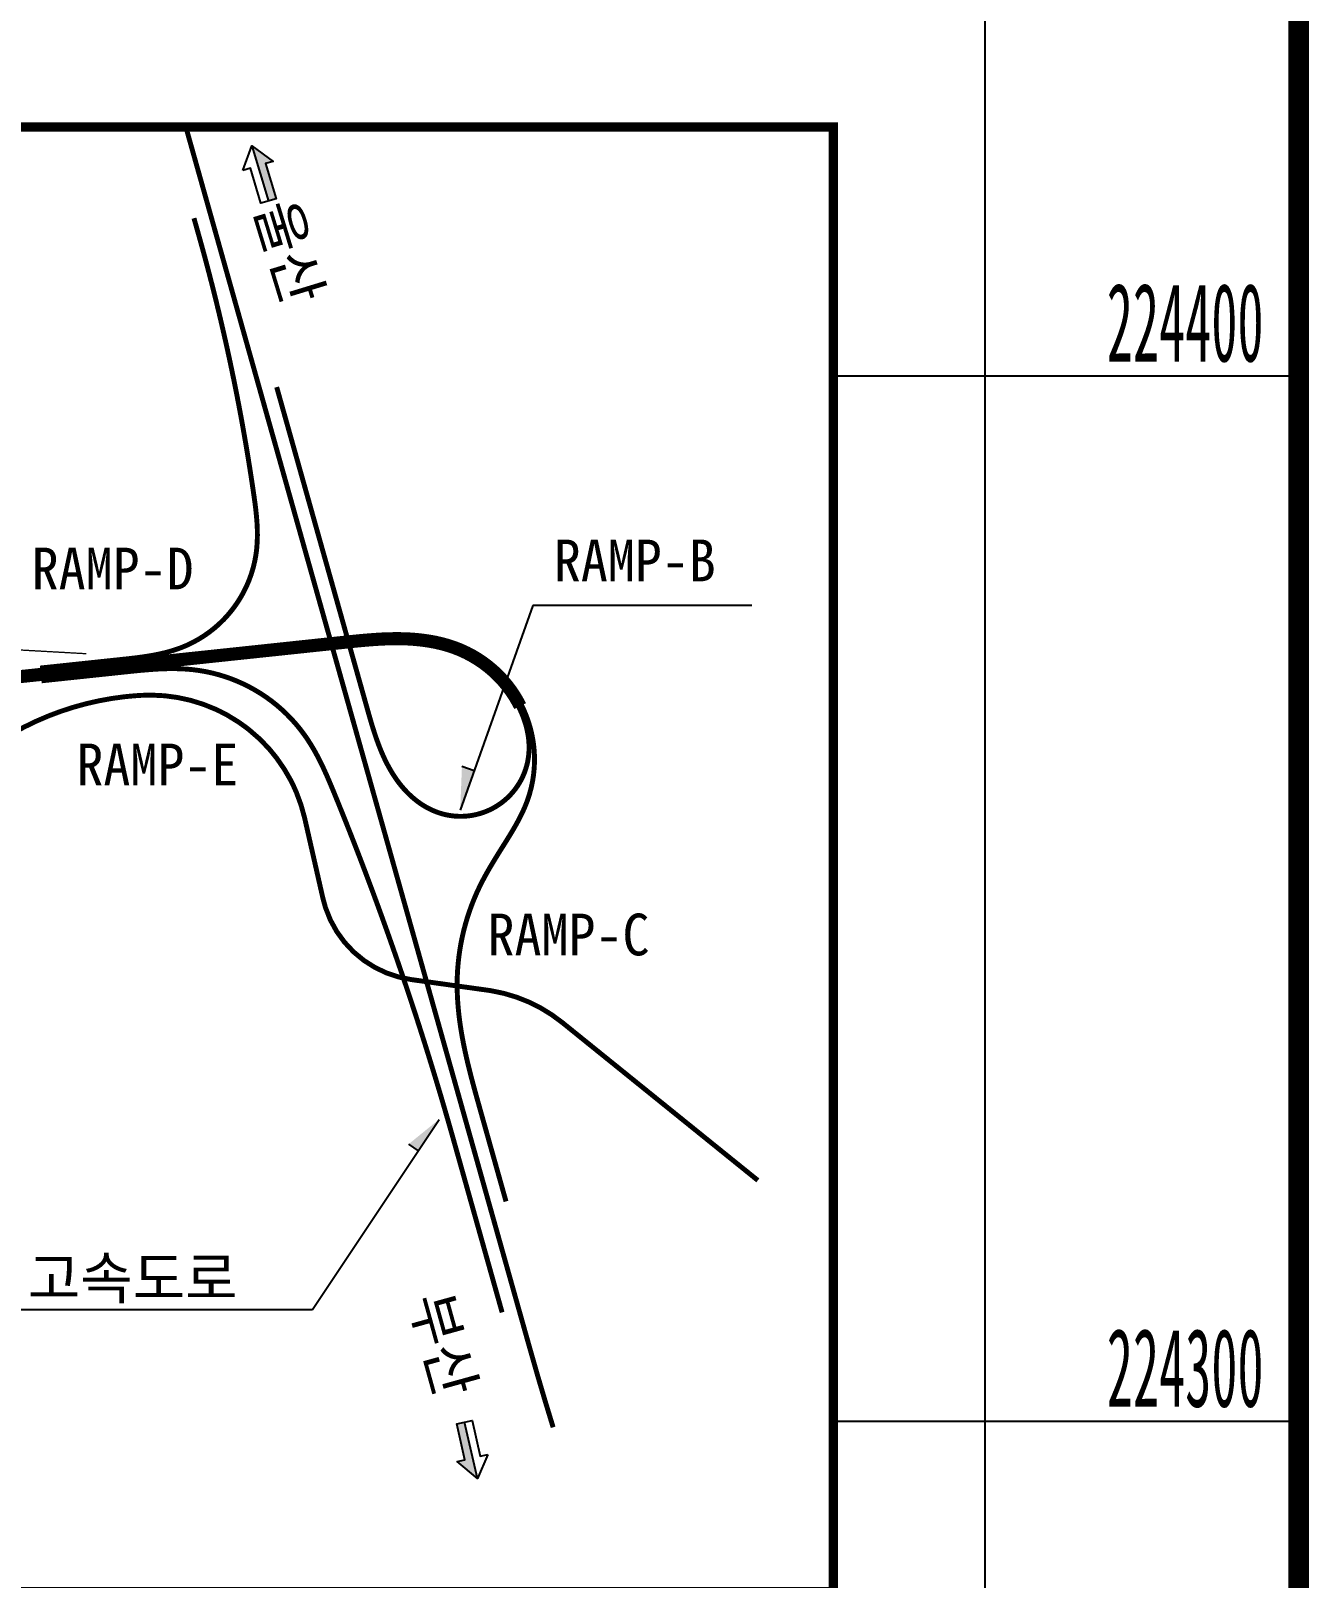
# Model space of a CAD drawing. Extents: x 221399 to 223677, y 223629 to 224581.
# Drawn here: x 222908.7 to 223031, y 224285 to 224433 of the extents above; entities that cross this region are included whole.
import ezdxf
from ezdxf.enums import TextEntityAlignment as Align

# ---------------------------------------------------------------- set-up
doc = ezdxf.new("R2010")
doc.units = 0
doc.header["$MEASUREMENT"] = 0
doc.linetypes.add('HIDDEN', pattern=[0.375, 0.25, -0.125])
doc.layers.get('0').update_dxf_attribs({"linetype": 'CONTINUOUS'})
for name, color, linetype in [('CA-ALGN-군도14', 2, 'CONTINUOUS'), ('CA-ALGN-두현IC', 2, 'CONTINUOUS'), ('CA-ALGN-본선', 2, 'CONTINUOUS'), ('CA-ALGN-현IC', 2, 'CONTINUOUS'), ('CA-LEAL', 1, 'CONTINUOUS'), ('CA-TEXT', 3, 'CONTINUOUS'), ('CV-GRID-BORD', 4, 'CONTINUOUS'), ('CV-GRID-LINE', 1, 'CONTINUOUS'), ('CV-GRID-TEXT', 4, 'CONTINUOUS'), ('CZ-LIN1', 7, 'CONTINUOUS'), ('CZ-SYMB', 2, 'CONTINUOUS'), ('CZ-TEXT', 3, 'CONTINUOUS')]:
    doc.layers.add(name, color=color, linetype=linetype)
doc.styles.add('GHS', font='DotumChe.ttf')
doc.styles.add('돋움체', font='DotumChe.ttf')

# ---------------------------------------------------------------- blocks, each defined once
blk = doc.blocks.new('CZDIRA2')
blk.add_hatch(color=256).paths.add_polyline_path([(0, 0), (0, -1.999999999999991), (9.333333333333256, -1.999999999999992), (9.333333333333256, -3.999999999999991), (14.66666666666663, 0)])
blk.add_line((14.66666666666663, 0), (0, 0))
blk.add_lwpolyline([(9.333333333333256, 4), (14.66666666666663, 0), (9.333333333333256, -3.999999999999991), (9.333333333333256, -1.999999999999992), (0, -1.999999999999992), (0, 2), (9.333333333333256, 2)], close=True)

msp = doc.modelspace()

# ---------------------------------------------------------------- hatches: boundary and pattern name
at = {"layer": 'CA-LEAL'}
for points in [[(222949.933035485, 224362.6450504237), (222951.1061933673, 224362.2282006135), (222949.7673012658, 224358.4601004875)], [(222944.8116142187, 224326.4834099612), (222945.7450093532, 224325.8614476972), (222947.7427081454, 224328.8594468388)]]:
    msp.add_hatch(color=256, dxfattribs=at).paths.add_polyline_path(points)

# ---------------------------------------------------------------- linework, layer by layer
at = {"layer": 'CA-ALGN-군도14', "linetype": 'HIDDEN', "const_width": 0.470448, "flags": 128}
msp.add_lwpolyline([(222978.2491543253, 224323.0287694669), (222977.2650299566, 224323.8228866856), (222976.280905588, 224324.6170039043), (222975.2967812194, 224325.411121123), (222974.3126568508, 224326.2052383418), (222973.3285324822, 224326.9993555603), (222972.3444093781, 224327.7934727789), (222971.3602850095, 224328.5875899977), (222970.3761606409, 224329.3817072164), (222969.3920362724, 224330.175824435), (222968.4079119038, 224330.9699416537), (222967.4237875352, 224331.7640588724), (222966.4396631666, 224332.5581760911), (222965.9476009823, 224332.9552340679), (222965.7507766144, 224333.1140582706), (222965.6523644305, 224333.1934703717), (222965.5047455222, 224333.3125872591), (222965.455538798, 224333.3522933096), (222965.3079198898, 224333.471410197), (222965.2587144301, 224333.5111162476), (222964.4714144295, 224334.1464105283), (222963.4872900608, 224334.9405277469), (222962.5031669567, 224335.7346449657), (222961.5190425882, 224336.5287621842), (222960.5349182196, 224337.3228794029), (222960.4758706562, 224337.3705269167), (222960.2790450238, 224337.5293498546), (222960.2790450238, 224337.5293498546), (222959.5507938509, 224338.1169966217), (222959.5280354881, 224338.1353606227), (222958.534896043, 224338.8693743681), (222957.4575125959, 224339.5307047532), (222956.3267645413, 224340.0959699861), (222955.1511978046, 224340.5608971049), (222953.9396946849, 224340.9219731502), (222952.701410627, 224341.1764704575), (222952.3996198444, 224341.2216900008), (222951.4493731711, 224341.3538938395), (222950.1968728846, 224341.5281482235), (222948.9443725981, 224341.7024026075), (222947.6918723117, 224341.876658256), (222946.4393707605, 224342.0509126401), (222945.1868704742, 224342.2251682887), (222945.0989819957, 224342.2373953576), (222943.9463961915, 224342.4666633464), (222942.7456077235, 224342.8605535692), (222941.6032964944, 224343.4010788675), (222940.5372890664, 224344.0798033336), (222939.564216989, 224344.8861375077), (222938.6992676782, 224345.8074977111), (222937.9559378287, 224346.8295058494), (222937.3458247595, 224347.9362145034), (222936.8784519041, 224349.1103547841), (222936.6291063684, 224350.010838315), (222936.5558539473, 224350.3324650486), (222936.2750346627, 224351.5654543601), (222935.9942141137, 224352.7984436717), (222935.9240092925, 224353.1066913159), (222935.8397627485, 224353.4765877298), (222935.7133935647, 224354.0314329834), (222935.6572292019, 224354.2780305927), (222935.4325730157, 224355.2644222949), (222935.3202455548, 224355.7576187784), (222935.1517524667, 224356.4974116066), (222934.8893401814, 224357.64958009), (222934.8707118834, 224357.7303503356), (222934.532213296, 224358.9483887027), (222934.0935030531, 224360.1340238732), (222933.8641768448, 224360.6547865886), (222933.8105732285, 224360.7693194335), (222933.7834154456, 224360.8264170364), (222933.7005144037, 224360.9970257162), (222933.6440642534, 224361.1101839796), (222933.5576274901, 224361.2790273276), (222933.4988341024, 224361.3909842549), (222932.9283044259, 224362.3754538093), (222932.2099029305, 224363.4156919062), (222931.615619687, 224364.1546387284), (222931.4074066515, 224364.3925234858), (222930.6633130125, 224365.1678986051), (222930.5263885235, 224365.2991666904), (222929.5729601858, 224366.1293315777), (222929.2737895749, 224366.3625905565), (222928.5537403678, 224366.8772542643), (222927.4758030415, 224367.5377449787), (222926.8039527046, 224367.8901398066), (222926.6333035539, 224367.9729548479), (222926.3466293695, 224368.1062196757), (222925.174055856, 224368.5787329153), (222923.9662212366, 224368.9520044183), (222922.7315070431, 224369.2234443571), (222921.4784844918, 224369.3911697959), (222920.2158487265, 224369.4540135424), (222919.2593234961, 224369.4315637055), (222919.2448543522, 224369.4307670296), (222918.9522620119, 224369.4131200272), (222918.1959160347, 224369.3531973646), (222917.6927105236, 224369.3018522486), (222917.6298768566, 224369.2947947139), (222917.5670608937, 224369.2875942832), (222916.4394818583, 224369.1337258689), (222915.1951392875, 224368.9090823206), (222913.9622334371, 224368.6283831698), (222912.7432858483, 224368.2922037931), (222911.5407927708, 224367.9012308492), (222910.3572150464, 224367.4562648071), (222909.1949768449, 224366.9582161531), (222908.0564568117, 224366.4081066554), (222907.3857003437, 224366.0535152398), (222907.0539950365, 224365.869423764), (222906.9989548796, 224365.8383041013), (222906.9439842738, 224365.8070605115), (222906.7248175936, 224365.6808456144), (222905.9669149495, 224365.2235842269), (222905.8598392406, 224365.1563094071), (222905.5934904058, 224364.9860080059), (222905.4465379293, 224364.8902185262), (222905.2231703674, 224364.74361506), (222905.1174502711, 224364.6742271534), (222904.9060100787, 224364.5354538692), (222904.8002912472, 224364.4660672271), (222903.7430928141, 224363.7721957479), (222902.6858956458, 224363.0783255334), (222901.6286984773, 224362.3844553188), (222901.3424150529, 224362.1965600351), (222900.5614644623, 224361.7063365159), (222899.4595257447, 224361.0863029404), (222898.3248575744, 224360.5284125792), (222897.1609627937, 224360.0343877687), (222895.9714327652, 224359.6057523086), (222894.7599359895, 224359.2438301983), (222893.5302130477, 224358.9497355188), (222892.2860563678, 224358.7243787562), (222891.0313051667, 224358.5684541568), (222890.5273055092, 224358.525639791), (222889.8961716226, 224358.487887472), (222889.7698328048, 224358.4824422547), (222888.6952023341, 224358.4645043795), (222888.5055303461, 224358.4666086087), (222887.8735365542, 224358.4850320264), (222887.4946731121, 224358.5045100979), (222887.2422989712, 224358.5210012725), (222887.0531479833, 224358.5352099105), (222885.9840373317, 224358.645454588), (222884.7408834388, 224358.8384333749), (222884.7346276395, 224358.8395828635), (222883.4908667548, 224359.068020031), (222882.2471071348, 224359.2964571986), (222881.0033462501, 224359.5248931016), (222879.7595866299, 224359.7533302692), (222879.1377068198, 224359.8675494852), (222878.5158303101, 224359.9817668305), (222876.6103651943, 224360.3317336949), (222876.3614806464, 224360.3766915134), (222876.1123366984, 224360.4201888337), (222875.8629419208, 224360.4622241594), (222875.6133048925, 224360.5027960446), (222875.3634342012, 224360.5419030935), (222875.1133384419, 224360.5795439609), (222874.8630262179, 224360.615717352), (222874.6125061398, 224360.6504220225), (222874.3617868253, 224360.6836567786), (222874.1108768989, 224360.7154204769), (222873.8597849917, 224360.7457120249), (222873.6085197413, 224360.7745303804), (222873.3570897909, 224360.8018745523), (222873.1055037895, 224360.8277435999), (222872.8537703916, 224360.8521366334), (222872.6018982565, 224360.8750528133), (222872.3498960487, 224360.8964913517), (222872.0977724367, 224360.9164515112), (222871.8455360933, 224360.9349326048), (222871.5931956956, 224360.9519339972), (222871.3407599236, 224360.9674551031), (222871.088237461, 224360.981495389), (222870.8356369946, 224360.9940543716), (222870.5829672135, 224361.0051316191), (222870.3302368094, 224361.0147267502), (222870.0774544761, 224361.0228394352), (222869.8246289091, 224361.0294693948), (222869.5717688054, 224361.0346164011), (222869.3188828633, 224361.0382802767), (222869.0659797818, 224361.0404608959), (222868.8130682607, 224361.0411581835), (222868.5601570001, 224361.0403721156), (222868.3072546996, 224361.0381027192), (222868.0543700592, 224361.0343500724), (222867.8015117779, 224361.0291143043), (222867.5486885538, 224361.0223955949), (222867.2959090839, 224361.0141941756), (222867.0431820635, 224361.0045103281), (222866.7905161865, 224360.9933443859), (222866.5379201442, 224360.980696733), (222866.2854026259, 224360.9665678042), (222866.0329723179, 224360.9509580858), (222865.9764196336, 224360.9471279157)], dxfattribs=at)
at = {"layer": 'CA-ALGN-두현IC', "linetype": 'HIDDEN', "flags": 128}
for points, const_width in [([(222924.2877302718, 224415.0776749503), (222924.4591849655, 224414.4690831894), (222924.6306383947, 224413.8604914286), (222924.7532012367, 224413.4254446669), (222924.8020121562, 224413.2518769058), (222924.9719038485, 224412.6428476056), (222925.1398051168, 224412.033265691), (222925.3057134319, 224411.4231387491), (222925.4696262647, 224410.8124731029), (222925.631543615, 224410.2012750749), (222925.7914616894, 224409.5895497236), (222925.9493804876, 224408.9773071656), (222926.1052962163, 224408.3645499298), (222926.2592101399, 224407.7512881329), (222926.4111184645, 224407.1375255684), (222926.5610211903, 224406.5232698237), (222926.7089145235, 224405.9085284865), (222926.8547984643, 224405.2933066147), (222926.9986717477, 224404.6776105313), (222927.1405318453, 224404.0614490882), (222927.2803774919, 224403.4448260793), (222927.4182074232, 224402.8277490915), (222927.5540191098, 224402.2102257125), (222927.6878125521, 224401.5922622652), (222927.8195864853, 224400.9738638076), (222927.9493383803, 224400.3550379275), (222928.0770669726, 224399.7357922118), (222928.2027722622, 224399.1161329836), (222928.3264504551, 224398.4960653011), (222928.4481028164, 224397.8755967516), (222928.5677255521, 224397.254733658), (222928.6853199267, 224396.6334836078), (222928.8008821466, 224396.0118516592), (222928.9144134763, 224395.389846664), (222929.025911387, 224394.7674724159), (222929.1353746138, 224394.1447377671), (222929.2428018921, 224393.5216490402), (222929.3481919574, 224392.8982125579), (222929.4515448099, 224392.274435908), (222929.5528591848, 224391.6503228838), (222929.652132553, 224391.025883602), (222929.7493649145, 224390.401123121), (222929.8445550051, 224389.7760477633), (222929.9192743262, 224389.2755054253), (222929.9193995181, 224389.2746556381), (222929.9377369675, 224389.1506701747), (222930.029229472, 224388.5250422023), (222930.1163516428, 224387.8987945935), (222930.1954438307, 224387.2714847502), (222930.2628324767, 224386.6428167648), (222930.3148212597, 224386.01269453), (222930.3477012127, 224385.381297614), (222930.3577608398, 224384.7491356359), (222930.341302555, 224384.1171203465), (222930.294683149, 224383.4866275914), (222930.2716503823, 224383.2756502247), (222930.2145325579, 224382.8595276611), (222930.09970888, 224382.2378413295), (222929.9505409022, 224381.6234907338), (222929.7674901904, 224381.018371456), (222929.5511207402, 224380.4243487281), (222929.3021015056, 224379.8432574332), (222929.0212000776, 224379.2768894584), (222928.709283947, 224378.7269936964), (222928.3673141822, 224378.1952646633), (222927.9963479594, 224377.6833462923), (222927.59752718, 224377.1928154952), (222927.1720847935, 224376.72518722), (222926.7213321536, 224376.2819030699), (222926.246661545, 224375.8643325681), (222925.7495373334, 224375.4737630409), (222925.2314921703, 224375.1113996181), (222924.6941244651, 224374.778361439), (222924.1390945905, 224374.4756740654), (222923.5681135019, 224374.2042745395), (222923.0888689581, 224374.0055179079), (222922.9829440016, 224373.9649949442), (222922.3857080287, 224373.7576278916), (222921.7790738134, 224373.5795658498), (222921.1653542443, 224373.427654996), (222920.5464221405, 224373.2985657326), (222919.923753249, 224373.1888457994), (222919.2984945295, 224373.0949594747), (222918.671513473, 224373.0133103379), (222918.0434676533, 224372.940271619), (222917.4148616316, 224372.8721912563), (222917.1919556321, 224372.8485565445), (222916.7860988037, 224372.8055739945), (222916.1573334468, 224372.7389832884), (222915.5285680899, 224372.6723938471), (222914.8998014684, 224372.605803141), (222914.2710361115, 224372.5392136996), (222913.6422707546, 224372.4726229934), (222913.0135041332, 224372.406033552), (222912.3847387761, 224372.3394428461), (222911.7559734193, 224372.2728534045), (222911.1272067978, 224372.2062626985), (222910.4984414408, 224372.1396719925), (222909.8696748193, 224372.0730825511), (222909.563284819, 224372.040633824)], 0.470448), ([(222955.3632846391, 224368.3293920904), (222955.4193705948, 224368.216054259), (222955.4741540493, 224368.1020816161), (222955.5276021243, 224367.9874766913), (222955.5796844698, 224367.8722445424), (222955.6303720011, 224367.7563914924), (222955.6796305747, 224367.639925129), (222955.7274311059, 224367.5228517745), (222955.7737419803, 224367.4051802811), (222955.8185303195, 224367.2869232945), (222955.8617657738, 224367.168088402), (222955.9034154646, 224367.0486882491), (222955.9434477777, 224366.9287367463), (222955.9818310992, 224366.8082478036), (222956.0185338148, 224366.6872353313), (222956.053523046, 224366.5657170332), (222956.0867684431, 224366.4437106133), (222956.1182371273, 224366.3212325108), (222956.1478974848, 224366.1983054881), (222956.1757166368, 224366.0749485134), (222956.2016654984, 224365.951184349), (222956.2257124552, 224365.827035757), (222956.247824629, 224365.7025292933), (222956.2679716699, 224365.5776889846), (222956.2861244931, 224365.4525439158), (222956.3022514842, 224365.3271219075), (222956.3163248232, 224365.2014520443), (222956.3283116311, 224365.0755672053), (222956.3381853524, 224364.9494977399), (222956.3459169017, 224364.8232790557), (222956.3514784589, 224364.696946561), (222956.3548422035, 224364.5705369274), (222956.3559815796, 224364.4440868279), (222956.3548700315, 224364.317637993), (222956.3514822675, 224364.1912283593), (222956.3457942614, 224364.0649009222), (222956.3377819862, 224363.9387012061), (222956.3274214151, 224363.8126709416), (222956.3146910508, 224363.6868594465), (222956.2995693956, 224363.5613122453), (222956.2931352943, 224363.5132676566), (222956.2931352943, 224363.5132676566), (222956.2820387455, 224363.436078656), (222956.2620940421, 224363.3112067321), (222956.2397416088, 224363.1867432621), (222956.2149915614, 224363.0627350353), (222956.1878527521, 224362.939227576), (222956.1583340331, 224362.8162664082), (222956.1264467852, 224362.693898321), (222956.0922036541, 224362.5721688387), (222956.0556172857, 224362.4511222209), (222956.0167015897, 224362.3308052568), (222955.9754692122, 224362.2112609412), (222955.9319378569, 224362.0925360632), (222955.8861226985, 224361.9746723533), (222955.838041441, 224361.8577166005), (222955.7877105237, 224361.7417092706), (222955.7351501798, 224361.6266958886), (222955.680378113, 224361.5127181842), (222955.6234170853, 224361.3998191533), (222955.5642873301, 224361.2880417905), (222955.5030116094, 224361.1774252977), (222955.4396101561, 224361.0680126701), (222955.3741095262, 224360.9598443736), (222955.3065337462, 224360.8529608744), (222955.2369055786, 224360.7474013737), (222955.1652541083, 224360.6432050731), (222955.0916046262, 224360.5404124388), (222955.0159836886, 224360.4390601432), (222954.9384203803, 224360.3391873877), (222954.8589437864, 224360.24082958), (222954.7775842562, 224360.1440246571), (222954.6943696102, 224360.0488080269), (222954.6093339917, 224359.955215097), (222954.5225064857, 224359.8632825399), (222954.4339199706, 224359.7730419697), (222954.3436098548, 224359.6845287943), (222954.2516064871, 224359.5977746274), (222954.1579452758, 224359.5128136128), (222954.0626628931, 224359.4296760995), (222953.9657922177, 224359.3483937021), (222953.8673711865, 224359.2689955052), (222953.7674352073, 224359.1915131232), (222953.6660222172, 224359.1159731117), (222953.5631701525, 224359.0424058203), (222953.458916951, 224358.970837805), (222953.3533018137, 224358.9012956216), (222953.246363942, 224358.8338045611), (222953.1381438022, 224358.7683899153), (222953.0286805957, 224358.7050782395), (222952.9180147886, 224358.6438897673), (222952.806189376, 224358.5848497894), (222952.693244824, 224358.5279785392), (222952.5792228633, 224358.4733000435), (222952.4641677534, 224358.4208307414), (222952.3481212253, 224358.3705933949), (222952.2311250092, 224358.3226057083), (222952.1132258943, 224358.2768841207), (222951.994465611, 224358.2334488653), (222951.8748884192, 224358.1923125875), (222951.7545398431, 224358.1534929913), (222951.6334654072, 224358.1170039871), (222951.5117081064, 224358.0828582204), (222951.3893134652, 224358.0510696013), (222951.2663295369, 224358.021649511), (222951.142799317, 224357.9946093305), (222951.0187708587, 224357.9699591765), (222950.8942896863, 224357.9477066362), (222950.7694025887, 224357.9278618262), (222950.6441550902, 224357.9104310691), (222950.5185939797, 224357.8954219527), (222950.3927673107, 224357.8828395349), (222950.2667206074, 224357.8726876097), (222950.1405019233, 224357.8649712351), (222950.0141580472, 224357.8596929402), (222949.8877357681, 224357.8568552545), (222949.7612818748, 224357.8564569129), (222949.6348444209, 224357.8585004449), (222949.5084689305, 224357.862984586), (222949.382203457, 224357.8699068069), (222949.2560960542, 224357.8792658429), (222949.1301922459, 224357.8910566361), (222949.0045400859, 224357.905276657), (222948.879186363, 224357.9219195831), (222948.7541753371, 224357.9409778268), (222948.6295575904, 224357.9624475945), (222948.5053761183, 224357.9863175051), (222948.3816789743, 224358.0125812359), (222948.2585116826, 224358.0412274057), (222948.1359210321, 224358.0722446334), (222948.0139512825, 224358.1056240669), (222947.8926492228, 224358.1413517963), (222947.8256058207, 224358.162196871), (222947.8256058207, 224358.162196871), (222947.7720591128, 224358.1794139115), (222947.6522214183, 224358.2197851207), (222947.5331753411, 224358.2624312812), (222947.414952495, 224358.3073119265), (222947.297588288, 224358.3543903845), (222947.1811143341, 224358.4036287183), (222947.0655584538, 224358.4549877263), (222946.9509509966, 224358.5084282071), (222946.8373185184, 224358.5639122236), (222946.7246863103, 224358.6214005745), (222946.6130796638, 224358.6808540581), (222946.5025200766, 224358.7422334732), (222946.3930290458, 224358.8054996181), (222946.2846280695, 224358.8706132912), (222946.1773323224, 224358.937536556), (222946.0711620371, 224359.0062302106), (222945.9661323889, 224359.0766550538), (222945.8622585522, 224359.1487718838), (222945.7595519084, 224359.2225440284), (222945.6580276319, 224359.2979335509), (222945.5576933105, 224359.3749012493), (222945.4585615895, 224359.4534104516), (222945.3606387919, 224359.5334244856), (222945.2639350342, 224359.6149054139), (222945.1684541101, 224359.6978165644), (222945.0742023422, 224359.7821237939), (222944.9811835246, 224359.8677891654), (222944.8894014505, 224359.9547772711), (222944.7988586495, 224360.0430552323), (222944.7095563858, 224360.1325863767), (222944.6214933953, 224360.2233390902), (222944.5346696775, 224360.315277965), (222944.4490852328, 224360.4083701225), (222944.364736267, 224360.5025839483), (222944.2816189869, 224360.5978865642), (222944.1997308631, 224360.6942463555), (222944.119065573, 224360.7916342377), (222944.039618058, 224360.8900160675), (222943.9613832604, 224360.9893652888), (222943.8843510631, 224361.0896502877), (222943.8085164081, 224361.1908432438), (222943.7338679145, 224361.2929163367), (222943.6603992592, 224361.3958404813), (222943.5881003257, 224361.4995891217), (222943.5169584685, 224361.6041357023), (222943.4469635711, 224361.7094536671), (222943.3781055168, 224361.8155177248), (222943.3103703956, 224361.9223025841), (222943.2437468263, 224362.0297842183), (222943.1782208987, 224362.1379386008), (222943.1137787026, 224362.2467429693), (222943.0504063278, 224362.3561732971), (222942.9880885997, 224362.4662080867), (222942.9268116078, 224362.5768258404), (222942.8665589129, 224362.6880050607), (222942.8073153402, 224362.7997242498), (222942.749063186, 224362.9119644394), (222942.6917872753, 224363.0247053966), (222942.6354711688, 224363.1379294173), (222942.5800946335, 224363.2516162686), (222942.5256437593, 224363.3657482463), (222942.4720970483, 224363.480307647), (222942.4194380616, 224363.5952780309), (222942.3676478305, 224363.7106429592), (222942.3167086508, 224363.8263847272), (222942.2665990255, 224363.9424894256), (222942.2173012504, 224364.0589406142), (222942.168796357, 224364.1757243834), (222942.1210628477, 224364.2928255583), (222942.0740817543, 224364.4102302287), (222942.0278315789, 224364.5279257487), (222941.9822933531, 224364.6458982084), (222941.9374455793, 224364.7641349621), (222941.8932680247, 224364.882623364), (222941.8497404561, 224365.0013520331), (222941.8068401112, 224365.1203083238), (222941.7645467573, 224365.2394821197), (222941.7228376321, 224365.358863304), (222941.6816937669, 224365.4784379666), (222941.6410911353, 224365.5981997847), (222941.601009504, 224365.7181348483), (222941.5614261111, 224365.8382368343), (222941.522319459, 224365.9584943618), (222941.4836667854, 224366.0788985786), (222941.4454465927, 224366.1994406331), (222941.4076373834, 224366.3201129376), (222941.3702151308, 224366.4409053758), (222941.3331583372, 224366.56181036), (222941.2964455051, 224366.6828190388), (222941.2600526076, 224366.8039263533), (222941.2239568828, 224366.9251221876), (222941.1881368331, 224367.0463989539), (222941.1525696962, 224367.1677503293), (222941.1172327099, 224367.2891687268), (222941.0821031121, 224367.4106478236), (222941.0471568764, 224367.5321800317), (222941.0123725046, 224367.6537577643), (222940.9777272349, 224367.775375963), (222940.9431970407, 224367.8970270404), (222940.9087604241, 224368.0187034089), (222940.8743933586, 224368.1404012752), (222940.840073082, 224368.2621105225), (222940.8057780966, 224368.3838286217), (222940.8038686044, 224368.3906079505), (222940.8038686044, 224368.3906079505), (222940.771486905, 224368.505546721), (222940.7371957134, 224368.6272648202), (222940.7029045216, 224368.7489829194), (222940.6686133301, 224368.8707010187), (222940.6343221384, 224368.9924191178), (222940.6000322113, 224369.1141384818), (222940.5657410196, 224369.2358565809), (222940.531449828, 224369.3575746802), (222940.4971586363, 224369.4792927794), (222940.4628674446, 224369.6010108787), (222940.4285762529, 224369.7227302425), (222940.3942850613, 224369.8444483418), (222940.3599938698, 224369.9661664409), (222940.3257039426, 224370.0878845402), (222940.291412751, 224370.2096026394), (222940.2571215592, 224370.3313207387), (222940.2228303677, 224370.4530401025), (222940.1885391761, 224370.5747582018), (222940.1542479843, 224370.696476301), (222940.1199567927, 224370.8181944003), (222940.085665601, 224370.9399124995), (222940.0513744095, 224371.0616318633), (222940.0170844823, 224371.1833499625), (222939.9827932907, 224371.3050680617), (222939.9485020989, 224371.4267861609), (222939.9142109074, 224371.5485042603), (222939.8799197158, 224371.6702223595), (222939.8456285241, 224371.7919417234), (222939.8113373325, 224371.9136598225), (222939.7770461406, 224372.0353779217), (222939.7427549491, 224372.157096021), (222939.7084650221, 224372.2788141202), (222939.6741738303, 224372.4005322194), (222939.6398826387, 224372.5222515834), (222939.6055914471, 224372.6439696825), (222939.5713002554, 224372.7656877818), (222939.5370090636, 224372.8874058811), (222939.5027178721, 224373.0091239802), (222939.4684266805, 224373.1308433441), (222939.4341367534, 224373.2525614434), (222939.3998455617, 224373.3742795426), (222939.36555437, 224373.4959976418), (222939.3312631784, 224373.617715741), (222939.2969719866, 224373.7394338403), (222939.2626807951, 224373.861153204), (222939.2283896035, 224373.9828713033), (222939.1940984118, 224374.1045894026), (222939.1598072201, 224374.2263075018), (222939.125517293, 224374.3480256012), (222939.0912261014, 224374.4697449648), (222939.0569349097, 224374.5914630642), (222939.022643718, 224374.7131811634), (222938.9883525264, 224374.8348992625), (222938.9540613348, 224374.9566173617), (222938.9197701431, 224375.078335461), (222938.8854789515, 224375.2000548248), (222938.8511890244, 224375.3217729242), (222938.8168978327, 224375.4434910234), (222938.7826066411, 224375.5652091226), (222938.7483154494, 224375.6869272219), (222938.7140242578, 224375.8086465857), (222938.6797330662, 224375.9303646848), (222938.6454418744, 224376.0520827841), (222938.6111506829, 224376.1738008833), (222938.5768594912, 224376.2955189826), (222938.5425695641, 224376.4172370818), (222938.5082783724, 224376.5389564457), (222938.4739871808, 224376.6606745447), (222938.4396959891, 224376.7823926442), (222938.4054047975, 224376.9041107434), (222938.3711136057, 224377.0258288426), (222938.3368224142, 224377.1475482064), (222938.3025312226, 224377.2692663057), (222938.2682412955, 224377.3909844049), (222938.2339501037, 224377.512702504), (222938.1996589122, 224377.6344206034), (222938.1653677204, 224377.7561387026), (222938.1310765288, 224377.8778580664), (222938.0967853372, 224377.9995761657), (222938.0624941455, 224378.1212942648), (222938.0282029538, 224378.2430123642), (222937.9939117621, 224378.3647304633), (222937.9596218351, 224378.4864485626), (222937.9253306435, 224378.6081679265), (222937.8910394518, 224378.7298860257), (222937.8567482602, 224378.8516041249), (222937.8224570685, 224378.9733222242), (222937.7881658768, 224379.0950403234), (222937.7538746852, 224379.2167596873), (222937.7195834935, 224379.3384777864), (222937.6852935665, 224379.4601958857), (222937.6510023749, 224379.581913985), (222937.6167111831, 224379.7036320842), (222937.5824199915, 224379.8253501834), (222937.5481287998, 224379.9470695472), (222937.5138376082, 224380.0687876464), (222937.4795464166, 224380.1905057457), (222937.4452552249, 224380.312223845), (222937.4109640332, 224380.4339419442), (222937.3766741062, 224380.555661308), (222937.3423829146, 224380.6773794072), (222937.3080917228, 224380.7990975064), (222937.2738005312, 224380.9208156057), (222937.2395093396, 224381.042533705), (222937.2052181479, 224381.1642518042), (222937.1709269563, 224381.285971168), (222937.1366357645, 224381.4076892673), (222937.1023458376, 224381.5294073665), (222937.0680546458, 224381.6511254657), (222937.0337634542, 224381.7728435649), (222936.9994722626, 224381.8945629287), (222936.9651810709, 224382.0162810281), (222936.9308898792, 224382.1379991272), (222936.8965986876, 224382.2597172266), (222936.862307496, 224382.3814353257), (222936.8280163043, 224382.5031534249), (222936.7937263772, 224382.6248727889), (222936.7594351856, 224382.7465908881), (222936.7251439939, 224382.8683089873), (222936.6908528023, 224382.9900270865), (222936.6565616106, 224383.1117451857), (222936.6222704189, 224383.2334645496), (222936.5879792273, 224383.3551826487), (222936.5536880356, 224383.4769007482), (222936.5193981086, 224383.5986188473), (222936.4851069169, 224383.7203369466), (222936.4508157253, 224383.8420550458), (222936.4165245336, 224383.9637744096), (222936.3822333419, 224384.0854925087), (222936.3479421503, 224384.2072106079), (222936.3136509587, 224384.3289287072), (222936.2793597669, 224384.4506468065), (222936.2450685753, 224384.5723649058), (222936.2107786484, 224384.6940842696), (222936.1764874566, 224384.8158023689), (222936.142196265, 224384.9375204681), (222936.1079050732, 224385.0592385674), (222936.0736138817, 224385.1809566665), (222936.0393226901, 224385.3026760303), (222936.0050314983, 224385.4243941296), (222935.9707403067, 224385.5461122287), (222935.9364503795, 224385.6678303281), (222935.9021591879, 224385.7895484272), (222935.8678679963, 224385.9112665266), (222935.8335768047, 224386.0329858903), (222935.799285613, 224386.1547039896), (222935.7649944213, 224386.2764220889), (222935.7307032297, 224386.3981401882), (222935.696412038, 224386.5198582873), (222935.6621208464, 224386.6415776511), (222935.6278309192, 224386.7632957503), (222935.5935397277, 224386.8850138496), (222935.5592485361, 224387.0067319488), (222935.5249573444, 224387.1284500482), (222935.4906661527, 224387.2501681473), (222935.456374961, 224387.3718875112), (222935.4220837694, 224387.4936056103), (222935.3877925777, 224387.6153237096), (222935.3535026506, 224387.7370418089), (222935.319211459, 224387.8587599082), (222935.2849202674, 224387.9804792719), (222935.2506290757, 224388.1021973712), (222935.216337884, 224388.2239154704), (222935.1820466924, 224388.3456335697), (222935.1477555007, 224388.4673516689), (222935.113464309, 224388.5890697681), (222935.0791731174, 224388.7107891319), (222935.0448831902, 224388.8325072312), (222935.0105919987, 224388.9542253304), (222934.9763008071, 224389.0759434297), (222934.9420096154, 224389.197661529), (222934.9077184237, 224389.3193808926), (222934.873427232, 224389.4410989919), (222934.8391360404, 224389.5628170912), (222934.8048448488, 224389.6845351905), (222934.7705549217, 224389.8062532897), (222934.73626373, 224389.9279713889), (222934.7019725385, 224390.0496907526), (222934.6676813467, 224390.1714088519), (222934.6333901551, 224390.2931269511), (222934.5990989635, 224390.4148450504), (222934.5648077718, 224390.5365631496), (222934.5305165802, 224390.6582825135), (222934.4962253885, 224390.7800006128), (222934.4619354614, 224390.901718712), (222934.4276442696, 224391.0234368112), (222934.393353078, 224391.1451549104), (222934.3590618864, 224391.2668730096), (222934.3247706949, 224391.3885923735), (222934.2904795031, 224391.5103104727), (222934.2561883115, 224391.6320285721), (222934.2218971198, 224391.7537466712), (222934.1876071927, 224391.8754647705), (222934.1533160011, 224391.9971828696), (222934.1190248094, 224392.1189022335), (222934.0847336178, 224392.2406203328), (222934.0504424262, 224392.362338432), (222934.0161512344, 224392.4840565312), (222933.9818600428, 224392.6057746304), (222933.947568851, 224392.7274939943), (222933.9132776595, 224392.8492120935), (222933.8789877323, 224392.9709301926), (222933.8446965409, 224393.0926482921), (222933.810405349, 224393.2143663913), (222933.7761141574, 224393.3360844904), (222933.7418229658, 224393.4578038542), (222933.7075317741, 224393.5795219535), (222933.6732405826, 224393.7012400528), (222933.6389493908, 224393.8229581521), (222933.6046581992, 224393.9446762512), (222933.570368272, 224394.0663956151), (222933.5360770804, 224394.1881137143), (222933.5017858888, 224394.3098318135), (222933.4674946971, 224394.4315499129), (222933.4332035054, 224394.553268012), (222933.3989123139, 224394.6749861111), (222933.3646211223, 224394.7967054751), (222933.3303299305, 224394.9184235743), (222933.2960400035, 224395.0401416736), (222933.2617488117, 224395.1618597728), (222933.2274576201, 224395.2835778721), (222933.1931664284, 224395.4052972358), (222933.1588752368, 224395.5270153351), (222933.1245840451, 224395.6487334344), (222933.0902928534, 224395.7704515335), (222933.0560016619, 224395.8921696328), (222933.0217104701, 224396.0138877321), (222932.9874205431, 224396.1356070958), (222932.9531293515, 224396.2573251951), (222932.9188381599, 224396.3790432943), (222932.8845469681, 224396.5007613935), (222932.8502557765, 224396.6224794928), (222932.8159645849, 224396.7441988566), (222932.7816733932, 224396.8659169558), (222932.7473822016, 224396.9876350551), (222932.7130922744, 224397.1093531543), (222932.6788010828, 224397.2310712535), (222932.6445098912, 224397.3527893528), (222932.6102186995, 224397.4745087166), (222932.5759275079, 224397.596226816), (222932.5416363162, 224397.7179449151), (222932.5073451244, 224397.8396630144), (222932.473053933, 224397.9613811135), (222932.4387627413, 224398.0830992129), (222932.4044728142, 224398.2048185765), (222932.3701816225, 224398.326536676), (222932.3358904309, 224398.4482547751), (222932.3015992391, 224398.5699728744), (222932.2673080475, 224398.6916909735), (222932.2330168558, 224398.8134103373), (222932.2025054471, 224398.9217139395), (222932.2025054471, 224398.9217139395)], 0.470448), ([(222866.9346071437, 224366.6069025381), (222867.0352178424, 224366.6238930425), (222867.2846666203, 224366.6656087551), (222867.5341817021, 224366.7069260321), (222867.7837624515, 224366.7478447682), (222868.0334082321, 224366.7883648588), (222868.2831184069, 224366.8284862009), (222868.5328923391, 224366.8682086918), (222868.7827293915, 224366.9075322305), (222869.0326289269, 224366.9464567166), (222869.2825903082, 224366.9849820505), (222869.5326128976, 224367.0231081344), (222869.7826960574, 224367.060834871), (222870.0328391498, 224367.0981621638), (222870.2830415368, 224367.1350899178), (222870.5333025802, 224367.1716180387), (222870.7836216417, 224367.2077464334), (222871.0339980829, 224367.2434750098), (222871.2844312651, 224367.2788036767), (222871.5349205497, 224367.3137323439), (222871.7854652976, 224367.3482609225), (222872.03606487, 224367.3823893244), (222872.2867186276, 224367.4161174623), (222872.537425931, 224367.4494452506), (222872.7881861408, 224367.482372604), (222873.0389986176, 224367.5148994386), (222873.2898627217, 224367.5470256714), (222873.5407778128, 224367.5787512204), (222873.7917432513, 224367.610076005), (222874.0427583971, 224367.6409999449), (222874.2938226099, 224367.6715229613), (222874.5449352493, 224367.7016449766), (222874.7960956748, 224367.7313659138), (222875.047303246, 224367.7606856972), (222875.2985573219, 224367.7896042518), (222875.5498572617, 224367.8181215039), (222875.8012024245, 224367.846237381), (222876.0525921695, 224367.8739518112), (222876.3040258552, 224367.9012647237), (222876.5555028403, 224367.928176049), (222876.6021826302, 224367.9331267019), (222881.9621732173, 224368.5007800268), (222881.9621739877, 224368.5007801084), (222882.5909393446, 224368.5673708144), (222883.2197047016, 224368.6339602558), (222883.8484713231, 224368.7005496974), (222884.47723668, 224368.7671404033), (222885.1060033015, 224368.8337298447), (222885.7347686584, 224368.9003192862), (222886.3635340154, 224368.9669099922), (222886.9923006369, 224369.0334994337), (222887.6210659938, 224369.1000901397), (222888.2498313507, 224369.1666795812), (222888.8785979722, 224369.2332690225), (222889.5073633291, 224369.2998597287), (222890.1361299507, 224369.36644917), (222890.7648953076, 224369.4330386115), (222891.3936606645, 224369.4996293175), (222892.022427286, 224369.5662187591), (222892.651192643, 224369.6328082004), (222893.2799579999, 224369.6993989065), (222893.9087246213, 224369.7659883479), (222894.5374899784, 224369.8325777893), (222895.1662553351, 224369.8991684953), (222895.7950219566, 224369.9657579368), (222896.4237873137, 224370.0323486428), (222897.0525539351, 224370.0989380843), (222897.6813192921, 224370.1655275257), (222898.310084649, 224370.2321182317), (222898.9388512705, 224370.2987076731), (222899.5676166273, 224370.3652971147), (222900.1963819842, 224370.4318878207), (222900.8251486058, 224370.4984772622), (222901.4539139627, 224370.5650667037), (222902.0826793196, 224370.6316574096), (222902.711445941, 224370.698246851), (222903.3402112981, 224370.7648375572), (222903.9689779195, 224370.8314269985), (222904.5977432766, 224370.8980164399), (222905.2265086335, 224370.964607146), (222905.8552752549, 224371.0311965874), (222906.4840406118, 224371.0977860288), (222907.1128059687, 224371.1643767349), (222907.7415725903, 224371.2309661764), (222908.3703379472, 224371.2975556179), (222908.9991033041, 224371.3641463239), (222909.6278699256, 224371.4307357654), (222910.2566352825, 224371.4973252068), (222910.885401904, 224371.5639159128), (222911.514167261, 224371.6305053543), (222912.1429326179, 224371.6970960603), (222912.7716992395, 224371.7636855016), (222913.4004645963, 224371.8302749431), (222914.0292299533, 224371.8968656491), (222914.6579965748, 224371.9634550907), (222915.2867619317, 224372.0300445321), (222915.9155272887, 224372.0966352381), (222916.5442939102, 224372.1632246795), (222917.1730592672, 224372.229814121), (222917.8018258884, 224372.2964048271), (222918.4305912454, 224372.3629942685), (222919.0593566024, 224372.42958371), (222919.6881232239, 224372.496174416), (222920.3168885808, 224372.5627638574), (222920.9456539378, 224372.6293545634), (222921.5744205592, 224372.695944005), (222922.2031859161, 224372.7625334463), (222922.8319525377, 224372.8291241523), (222923.4607178946, 224372.8957135937), (222924.0894832516, 224372.9623030353), (222924.7182498731, 224373.0288937413), (222925.3470152299, 224373.0954831828), (222925.9757805869, 224373.1620726242), (222926.6045472084, 224373.2286633303), (222927.2333125653, 224373.2952527716), (222927.8620779222, 224373.3618422131), (222928.4908445437, 224373.4284329191), (222929.1196099006, 224373.4950223606), (222929.7483765221, 224373.5616130665), (222930.3771418791, 224373.6282025081), (222931.0059072359, 224373.6947919495), (222931.6346738574, 224373.7613826554), (222932.2634392144, 224373.8279720969), (222932.8922045714, 224373.8945615384), (222933.5209711928, 224373.9611522444), (222934.1497365498, 224374.0277416859), (222934.7785019067, 224374.0943311273), (222935.4072685282, 224374.1609218333), (222936.036033885, 224374.2275112747), (222936.6648005066, 224374.2941007163), (222937.2935658635, 224374.3606914223), (222937.9223312205, 224374.4272808637), (222938.4727365909, 224374.4855722325), (222938.5510978419, 224374.4938703053), (222939.1799112523, 224374.5600007098), (222939.8089510197, 224374.6239484767), (222940.4383954477, 224374.6837687058), (222941.0683849033, 224374.7375164976), (222941.6990066412, 224374.7832406295), (222942.3302695133, 224374.8189848203), (222942.9620925878, 224374.842788996), (222943.5942823864, 224374.8526956108), (222944.2265177097, 224374.8467483838), (222944.8583306691, 224374.8230011509), (222945.4890877178, 224374.7795254514), (222946.1179757413, 224374.7144219101), (222946.7439805593, 224374.6258379402), (222947.3658793377, 224374.5119753312), (222947.9822165635, 224374.3711193341), (222948.591302779, 224374.2016588941), (222949.1911981427, 224374.0021106773), (222949.707064478, 224373.8016899087), (222949.7797048417, 224373.771153214), (222950.3545668937, 224373.5080732897), (222950.9139342413, 224373.2134778955), (222951.456080754, 224372.8882787819), (222951.9793334137, 224372.5334762193), (222952.4820786362, 224372.1501678494), (222952.9627635365, 224371.7395335105), (222953.4199047809, 224371.302842825), (222953.8520936448, 224370.8414412895), (222954.2579947483, 224370.3567540674), (222954.6363561729, 224369.8502758738), (222954.98601199, 224369.3235697101), (222955.3058809972, 224368.7782618056), (222955.5045592229, 224368.4002974751), (222955.5045592229, 224368.4002974751), (222955.5047375264, 224368.3999408681)], 1.254528), ([(222909.6924600906, 224370.8208351774), (222910.3212254474, 224370.8874258835), (222910.9499920689, 224370.9540165894), (222911.5787574258, 224371.0206072954), (222912.2075227827, 224371.0871980015), (222912.8362894042, 224371.1537874429), (222913.4650547612, 224371.2203781489), (222914.0938201182, 224371.286968855), (222914.7225854751, 224371.353559561), (222915.3513520965, 224371.420150267), (222915.9801174535, 224371.4867409731), (222916.6088828104, 224371.5533316791), (222917.2376494319, 224371.6199223851), (222917.6532674312, 224371.6639380842), (222917.8664160533, 224371.6864953872), (222918.4952863692, 224371.7520946747), (222919.1244981174, 224371.8143201052), (222919.7542624803, 224371.8706463434), (222920.3847210894, 224371.9185455257), (222921.0159144104, 224371.9554784071), (222921.6477476015, 224371.9789057425), (222922.2799664851, 224371.9862832289), (222922.9121234055, 224371.9750728857), (222923.5435456148, 224371.9427569655), (222924.173309981, 224371.8868493352), (222924.2126986276, 224371.8825042937), (222924.8002606927, 224371.8052596699), (222925.4232672293, 224371.6976263044), (222926.0412496529, 224371.5641338649), (222926.6531356133, 224371.4050162957), (222927.2578628763, 224371.2205492719), (222927.8543805891, 224371.0110527283), (222928.4416543381, 224370.7768895946), (222929.0186648846, 224370.5184670604), (222929.5844094293, 224370.2362340462), (222930.1379079345, 224369.9306799381), (222930.6781968025, 224369.6023345888), (222931.2043402558, 224369.2517695811), (222931.7154240145, 224368.8795931702), (222932.2105616189, 224368.4864490195), (222932.6888944298, 224368.0730225228), (222933.1495890997, 224367.6400306878), (222933.5918489528, 224367.1882234012), (222934.0149038695, 224366.7183859573), (222934.4180216672, 224366.2313352646), (222934.8005017773, 224365.7279147875), (222935.022693308, 224365.4141802038), (222935.1617005365, 224365.2090135145), (222935.5018923552, 224364.6760958109), (222935.8226377056, 224364.1312431497), (222936.1257423853, 224363.5763751393), (222936.4131525589, 224363.0132115872), (222936.6869244071, 224362.4432876743), (222936.9492076899, 224361.8679805111), (222937.2022179233, 224361.2885331645), (222937.4482249999, 224360.7060748902), (222937.6895354853, 224360.1216527474), (222937.9284812355, 224359.5362594193), (222937.9307979174, 224359.530572674), (222937.9314175539, 224359.5290514034), (222938.1664355673, 224358.9504626952), (222938.4031809759, 224358.3641753201), (222938.6387187257, 224357.7774023524), (222938.8730462873, 224357.1901450566), (222939.106163661, 224356.6024072261), (222939.3380683177, 224356.0141888613), (222939.5687615218, 224355.4254937559), (222939.7982394798, 224354.8363244387), (222940.0265034561, 224354.2466834391), (222940.2535509219, 224353.6565732861), (222940.4793818765, 224353.0659977734), (222940.7039963205, 224352.474956901), (222940.9273904602, 224351.8834544628), (222941.1495655599, 224351.291491723), (222941.3705216195, 224350.6990737401), (222941.5902548457, 224350.1062017787), (222941.8087652384, 224349.5128771032), (222942.0260527974, 224348.9191047718), (222942.2421162581, 224348.3248847848), (222942.4569556208, 224347.7302209356), (222942.6705670917, 224347.1351157536), (222942.8829531998, 224346.5395717678), (222943.0941101516, 224345.9435902427), (222943.3040392114, 224345.3471762365), (222943.5127378502, 224344.7503297493), (222943.7202060681, 224344.1530545747), (222943.9264438651, 224343.5553532422), (222944.1314487119, 224342.9572282804), (222944.3352206086, 224342.3586822188), (222944.5377570261, 224341.7597175864), (222944.7390604935, 224341.1603356477), (222944.9391272172, 224340.5605414611), (222945.1379571968, 224339.9603350265), (222945.3355504327, 224339.3597214021), (222945.5319043959, 224338.7587005882), (222945.7270203506, 224338.1572763782), (222945.9208957677, 224337.5554525658), (222946.1135306474, 224336.9532291511), (222946.304923725, 224336.3506111923), (222946.4950750006, 224335.7475986894), (222946.683981945, 224335.1441967007), (222946.8716458227, 224334.5404064909), (222947.0580641049, 224333.9362305888), (222947.2432367911, 224333.3316715236), (222947.4271638816, 224332.7267318247), (222947.6098428473, 224332.1214152857), (222947.7912749526, 224331.515723171), (222947.9714576684, 224330.9096580098), (222948.150390995, 224330.3032223313), (222948.3280736674, 224329.696419929), (222948.5045056859, 224329.0892533322), (222948.6796870502, 224328.4817238056), (222948.8536139671, 224327.873833878), (222949.0262889653, 224327.2655873432), (222949.107554929, 224326.9776650404), (222949.1978840255, 224326.657034784), (222949.3693387192, 224326.0484430232), (222949.5407921484, 224325.4398512624), (222949.712246842, 224324.8312595017), (222949.8837015358, 224324.222667741), (222950.0551562295, 224323.6140759801), (222950.2266096586, 224323.0054842194), (222950.3980643523, 224322.396891194), (222950.5695190459, 224321.7882994333), (222950.7409737397, 224321.1797076725), (222950.9124271688, 224320.5711159118), (222951.0838818625, 224319.9625241509), (222951.2553365562, 224319.3539323903), (222951.4267899854, 224318.7453406295), (222951.5982446791, 224318.1367488687), (222951.7696993728, 224317.5281571079), (222951.9411540664, 224316.9195653471), (222952.1126074956, 224316.3109735863), (222952.2840621891, 224315.7023805611), (222952.455516883, 224315.0937888003), (222952.6269715767, 224314.4851970395), (222952.7984250058, 224313.8766052788), (222952.9698796994, 224313.2680135179), (222953.1413343932, 224312.6594217572), (222953.3127890869, 224312.0508299964), (222953.484242516, 224311.4422382356), (222953.6556972097, 224310.8336464748), (222953.77790218, 224310.3998693356)], 0.470448), ([(222954.1506321719, 224321.0151904966), (222953.9791774783, 224321.6237822574), (222953.8077227845, 224322.2323740182), (222953.6362680908, 224322.840965779), (222953.4648133971, 224323.4495575398), (222953.2933587034, 224324.0581493005), (222953.1219040097, 224324.6667410614), (222952.950449316, 224325.2753328221), (222952.7789946224, 224325.8839245828), (222952.6075399286, 224326.4925163435), (222952.4360852349, 224327.1011081044), (222952.2646305412, 224327.7096998651), (222952.0931758476, 224328.318291626), (222951.9217211538, 224328.9268833866), (222951.7502664601, 224329.5354751475), (222951.7000847528, 224329.7136029272), (222951.5788648782, 224330.144082083), (222951.4080930492, 224330.7528660574), (222951.238836168, 224331.3620723966), (222951.0719844881, 224331.9719413674), (222950.9084269978, 224332.582701856), (222950.7490640671, 224333.1945701031), (222950.594792272, 224333.8077408515), (222950.4465195696, 224334.4223886109), (222950.305158975, 224335.0386613356), (222950.1716260331, 224335.6566778948), (222950.0468451399, 224336.2765192202), (222949.9317482796, 224336.8982295718), (222949.8272724941, 224337.5218127436), (222949.7343560903, 224338.1472194171), (222949.653947491, 224338.7743572795), (222949.5869925904, 224339.4030707892), (222949.5344398119, 224340.0331512933), (222949.4972375784, 224340.6643205877), (222949.4763279903, 224341.2962385046), (222949.4726455605, 224341.9284890024), (222949.4772978833, 224342.2332742719), (222949.487090659, 224342.5605839594), (222949.5201020894, 224343.1919808773), (222949.5716672062, 224343.8221334647), (222949.6417404851, 224344.4504979588), (222949.7302624915, 224345.0765293325), (222949.8371560869, 224345.6996876167), (222949.9623289583, 224346.3194328427), (222950.1056736177, 224346.9352275706), (222950.2670648734, 224347.546541948), (222950.4463623585, 224348.152844858), (222950.6434143256, 224348.7536140352), (222950.8580462647, 224349.3483272151), (222951.090074814, 224349.9364722488), (222951.3393001723, 224350.517539517), (222951.6055048349, 224351.0910269877), (222951.7187756392, 224351.3223853387), (222951.8883739249, 224351.6564806827), (222952.1862963875, 224352.2141560433), (222952.4967026286, 224352.7649875828), (222952.8170786941, 224353.3100843238), (222953.1449814459, 224353.850691862), (222953.4780246516, 224354.3881493711), (222953.813862544, 224354.9238681043), (222953.882070606, 224355.0323790977), (222953.897962384, 224355.057657737), (222954.1500937162, 224355.4593377184), (222954.4834290362, 224355.9966143945), (222954.8099799687, 224356.5380350476), (222955.1257681952, 224357.0857949608), (222955.4266813525, 224357.6418529438), (222955.7084439487, 224358.2078415493), (222955.9665870142, 224358.7849684357), (222956.1699706568, 224359.3011268856), (222956.1964468358, 224359.3739114093), (222956.3941905195, 224359.9743935307), (222956.5587507731, 224360.5848037447), (222956.689633152, 224361.2033109626), (222956.7864456413, 224361.8280562745), (222956.8488973916, 224362.4571681258), (222956.8768012471, 224363.0887547284), (222956.8700724823, 224363.7209217649), (222956.8287313301, 224364.3517711243), (222956.7529029825, 224364.9794110189), (222956.642815061, 224365.6019547185), (222956.4987963524, 224366.2175357266), (222956.3212806025, 224366.8243039855), (222956.1108001927, 224367.4204410521), (222955.8679874052, 224368.0041550389), (222955.6521983588, 224368.4585053707), (222955.6521983588, 224368.4585053707), (222955.6458262194, 224368.4712003309)], 0.470448)]:
    msp.add_lwpolyline(points, dxfattribs=dict(at, const_width=const_width))
at = {"layer": 'CA-ALGN-본선', "linetype": 'HIDDEN', "const_width": 0.470448, "flags": 128}
msp.add_lwpolyline([(222934.7613612518, 224383.8698174823), (222923.5117498883, 224423.8012387851)], dxfattribs=at)
msp.add_lwpolyline([(222958.6594927721, 224299.4056163522, -0.006249000407521291), (222956.42185074, 224306.9841275303), (222934.7613612518, 224383.8698174823)], format="xyb", dxfattribs=at)
at = {"layer": 'CA-ALGN-현IC', "linetype": 'HIDDEN', "ltscale": 0.5, "const_width": 0.1264564224, "flags": 128}
msp.add_lwpolyline([(222913.9958367291, 224373.4129288311), (222901.0755714467, 224374.1393151916)], dxfattribs=at)
at = {"layer": 'CA-LEAL'}
for p, q in [((222956.7209217204, 224378.0299658105), (222949.7673012658, 224358.460100488)), ((222977.669047144, 224378.0299658105), (222956.7209217204, 224378.0299658105)), ((222949.933035485, 224362.6450504242), (222951.1061933673, 224362.2282006138)), ((222935.6357282494, 224310.6901835466), (222947.7427081454, 224328.8594468391)), ((222944.8116142187, 224326.4834099619), (222945.7450093532, 224325.8614476979)), ((222877.4758683784, 224310.6901835464), (222935.6357282494, 224310.6901835465))]:
    msp.add_line(p, q, dxfattribs=at)
at = {"layer": 'CV-GRID-BORD', "const_width": 2}
msp.add_lwpolyline([(221400, 223629.9999582074), (221400, 224579.9999584139), (223030.0000404961, 224579.9999584139), (223030.0000404961, 223629.9999582074)], close=True, dxfattribs=at)
at = {"layer": 'CV-GRID-LINE'}
for points in [[(223000, 223629.9999582074), (223000, 224579.9999584139)], [(222985.4803237883, 224400), (223030.0000404961, 224400)], [(222985.4803237883, 224300), (223030.0000404961, 224300)]]:
    msp.add_lwpolyline(points, dxfattribs=at)
at = {"layer": 'CZ-LIN1', "const_width": 0.8951217859583996}
msp.add_lwpolyline([(222730.8590040836, 224283.6837013871), (222985.4803237883, 224283.6837013871), (222985.4803237883, 224423.8012387851), (222730.8590040838, 224423.8012387851)], close=True, dxfattribs=at)

# ---------------------------------------------------------------- block references
at = {"layer": 'CZ-SYMB', "yscale": 0.3763584000189439, "zscale": 0.3763584}
for p, xscale, rotation in [((222931.421994219, 224416.7192124311), 0.3763584000086443, 106.6702488762217), ((222950.1663898035, 224299.8986583849), 0.3763584000005092, 282.9739381352602)]:
    msp.add_blockref('CZDIRA2', p, dxfattribs=dict(at, xscale=xscale, rotation=rotation))

# ---------------------------------------------------------------- texts
at = {"layer": 'CA-TEXT', "style": '돋움체'}
for s, p in [('RAMP-B', (222958.728355176, 224380.3396456375)), ('RAMP-D', (222908.7556946566, 224379.567247589, -116.671104)), ('RAMP-E', (222913.037336615, 224360.8225227474, -116.671104)), ('RAMP-C', (222952.3800798896, 224344.5543679095, -116.671104)), ('부산-울산간 고속도로', (222878.1552591901, 224311.6776161763, -220.72889494656))]:
    msp.add_text(s, height=3.99609532985628, dxfattribs=at).set_placement(p)
at = {"layer": 'CV-GRID-TEXT', "style": 'GHS', "width": 0.4889322916666666}
for s, p, p2 in [('224400', (223011.6433797062, 224401.3658933167), (223026.6433797062, 224401.3658933167)), ('224300', (223011.6433797062, 224301.3658933167), (223026.6433797062, 224301.3658933167))]:
    msp.add_text(s, height=7.5, dxfattribs=at).set_placement(p, p2, align=Align.FIT)
at = {"layer": 'CZ-TEXT', "style": '돋움체'}
for s, rotation, p in [('울산', 286.9786654204539, (222930.0651253781, 224416.0690175985, -10.51089975935997)), ('부산', 285.4701083717849, (222944.9115561101, 224311.6440150889, -10.51089975935997))]:
    msp.add_text(s, height=3.99609532985628, rotation=rotation, dxfattribs=at).set_placement(p)

doc.saveas('drawing.dxf')
